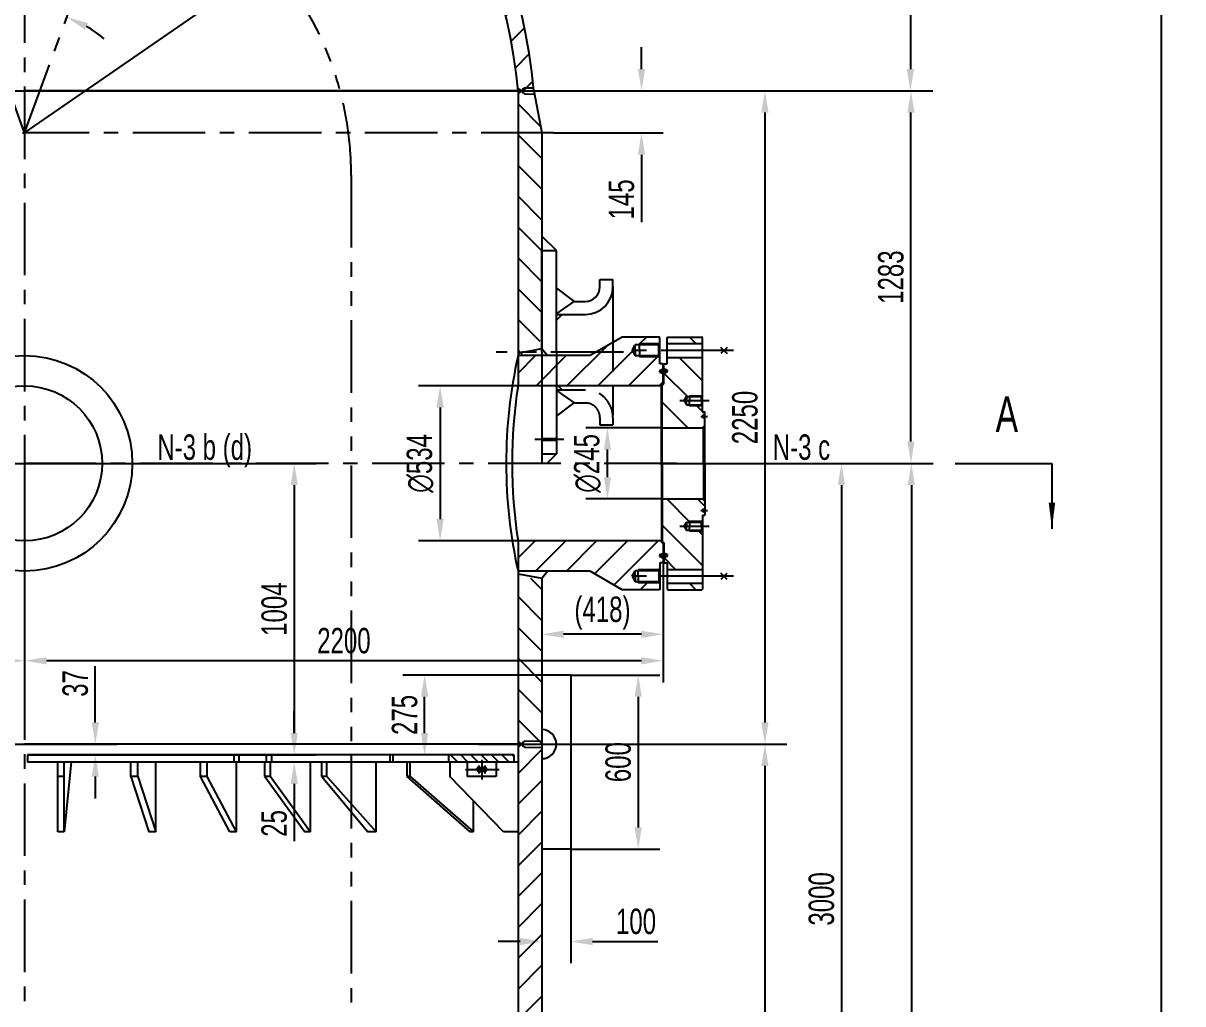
# Model space of a CAD drawing. Extents: x -3 to 21028, y -3 to 29728.
# Drawn here: x 6529 to 10524, y 22849 to 26226 of the extents above; entities that cross this region are included whole.
import ezdxf
from ezdxf.enums import TextEntityAlignment as Align

# ---------------------------------------------------------------- set-up
doc = ezdxf.new("R2010")
doc.units = 0
doc.header["$LTSCALE"] = 200
doc.header["$MEASUREMENT"] = 0
for name, pattern in [('F', [0.75, 0.5, -0.25]), ('G', [2, 1.25, -0.25, 0.25, -0.25]), ('K', [2.5, 1.25, -0.25, 0.25, -0.25, 0.25, -0.25])]:
    doc.linetypes.add(name, pattern=pattern)
doc.layers.get('0').update_dxf_attribs({"linetype": 'CONTINUOUS'})
doc.layers.get('DEFPOINTS').update_dxf_attribs({"linetype": 'CONTINUOUS'})
for name, color, linetype in [('01', 7, 'CONTINUOUS'), ('02', 1, 'CONTINUOUS'), ('04', 2, 'F'), ('05', 4, 'G'), ('07', 6, 'K'), ('08', 1, 'CONTINUOUS'), ('11', 3, 'CONTINUOUS')]:
    doc.layers.add(name, color=color, linetype=linetype)
doc.styles.get("Standard").update_dxf_attribs({"font": 'thenor.shx', "width": 0.707, "bigfont": 'hztxt.shx'})
doc.dimstyles.new('INTE', dxfattribs={"dimscale": 25, "dimtxt": 3.5, "dimasz": 3, "dimexe": 3, "dimexo": 0, "dimgap": 1, "dimtad": 1, "dimdec": 3, "dimdsep": 46, "dimtxsty": 'Standard', "dimcen": 0, "dimclrd": 1, "dimclre": 1, "dimclrt": 3, "dimaunit": 1, "dimadec": 0, "dimazin": 0, "dimtfac": 1, "dimtdec": 4, "dimtofl": 0, "dimtmove": 0, "dimatfit": 0, "dimfxl": 0, "dimtzin": 0, "dimarcsym": 0})
doc.dimstyles.new('INTE$2', dxfattribs={"dimscale": 25, "dimtxt": 3.5, "dimasz": 3, "dimexe": 3, "dimexo": 0, "dimgap": 1, "dimtad": 1, "dimtih": 1, "dimtoh": 1, "dimdec": 3, "dimdsep": 46, "dimtxsty": 'Standard', "dimcen": 0, "dimclrd": 1, "dimclre": 1, "dimclrt": 3, "dimaunit": 1, "dimadec": 3, "dimazin": 0, "dimtfac": 1, "dimtdec": 4, "dimtofl": 0, "dimtmove": 0, "dimatfit": 0, "dimfxl": 0, "dimtzin": 0, "dimarcsym": 0})
pattern_1 = [(45, (0, -289.53), (-53.033, 53.033), [])]
pattern_2 = [(135, (0, -289.53), (-53.033, -53.033), [])]

# ---------------------------------------------------------------- blocks, each defined once
blk = doc.blocks.new('*D34')
at = {"color": 1, "linetype": 'ByBlock'}
for p, q in [((8315.8, 23670.6), (8315.8, 23277.7)), ((8415.8, 23670.6), (8415.8, 23277.7)), ((8240.8, 23352.7), (8165.8, 23352.7)), ((8490.8, 23352.7), (8714.9, 23352.7))]:
    blk.add_line(p, q, dxfattribs=at)
for points in [[(8240.8, 23365.2), (8240.8, 23340.2), (8315.8, 23352.7)], [(8490.8, 23365.2), (8490.8, 23340.2), (8415.8, 23352.7)]]:
    blk.add_solid(points, dxfattribs=at)
at = {"layer": 'DEFPOINTS', "color": 0, "linetype": 'ByBlock'}
for p in [(8315.8, 23670.6), (8415.8, 23670.6), (8415.8, 23352.7)]:
    blk.add_point(p, dxfattribs=at)
at = {"color": 3, "linetype": 'ByBlock', "insert": (8640.3, 23421.5), "char_height": 87.5, "attachment_point": 5}
blk.add_mtext('100', dxfattribs=at)
blk = doc.blocks.new('*D35')
at = {"color": 1, "linetype": 'ByBlock'}
for p, q in [((8415.8, 24270.6), (8722.8, 24270.6)), ((8647.8, 24195.6), (8647.8, 23745.6)), ((8415.8, 23670.6), (8722.8, 23670.6))]:
    blk.add_line(p, q, dxfattribs=at)
for points in [[(8635.3, 24195.6), (8660.3, 24195.6), (8647.8, 24270.6)], [(8635.3, 23745.6), (8660.3, 23745.6), (8647.8, 23670.6)]]:
    blk.add_solid(points, dxfattribs=at)
at = {"layer": 'DEFPOINTS', "color": 0, "linetype": 'ByBlock'}
for p in [(8415.8, 24270.6), (8415.8, 23670.6), (8647.8, 23670.6)]:
    blk.add_point(p, dxfattribs=at)
at = {"color": 3, "linetype": 'ByBlock', "insert": (8579.1, 23970.6), "char_height": 87.5, "attachment_point": 5, "rotation": 90}
blk.add_mtext('600', dxfattribs=at)
blk = doc.blocks.new('*D49')
at = {"color": 1, "linetype": 'ByBlock'}
for p, q in [((8780.7, 24999.6), (9663.9, 24999.6)), ((9588.9, 24924.6), (9588.9, 17349.6)), ((8780.7, 17274.6), (9663.9, 17274.6))]:
    blk.add_line(p, q, dxfattribs=at)
for points in [[(9576.4, 24924.6), (9601.4, 24924.6), (9588.9, 24999.6)], [(9576.4, 17349.6), (9601.4, 17349.6), (9588.9, 17274.6)]]:
    blk.add_solid(points, dxfattribs=at)
at = {"layer": 'DEFPOINTS', "color": 0, "linetype": 'ByBlock'}
for p in [(8780.7, 24999.6), (8780.7, 17274.6), (9588.9, 17274.6)]:
    blk.add_point(p, dxfattribs=at)
at = {"color": 3, "linetype": 'ByBlock', "insert": (9520.2, 21137.1), "char_height": 87.5, "attachment_point": 5, "rotation": 90}
blk.add_mtext('7725', dxfattribs=at)
blk = doc.blocks.new('*D52')
at = {"color": 1, "linetype": 'ByBlock'}
for p, q in [((8315.8, 24270.6), (7836.9, 24270.6)), ((7911.9, 24070.6), (7911.9, 24195.6)), ((8218.8, 23995.6), (7836.9, 23995.6))]:
    blk.add_line(p, q, dxfattribs=at)
for points in [[(7899.4, 24195.6), (7924.4, 24195.6), (7911.9, 24270.6)], [(7899.4, 24070.6), (7924.4, 24070.6), (7911.9, 23995.6)]]:
    blk.add_solid(points, dxfattribs=at)
at = {"layer": 'DEFPOINTS', "color": 0, "linetype": 'ByBlock'}
for p in [(7911.9, 24270.6), (8315.8, 24270.6), (8218.8, 23995.6)]:
    blk.add_point(p, dxfattribs=at)
at = {"color": 3, "linetype": 'ByBlock', "insert": (7843.2, 24133.1), "char_height": 87.5, "attachment_point": 5, "rotation": 90}
blk.add_mtext('275', dxfattribs=at)
blk = doc.blocks.new('*D53')
at = {"color": 1, "linetype": 'ByBlock'}
for p, q in [((6533.8, 24710.1), (7537.7, 24710.1)), ((7462.7, 24635.1), (7462.7, 23781.1)), ((6543.8, 23706.1), (7537.7, 23706.1))]:
    blk.add_line(p, q, dxfattribs=at)
for points in [[(7450.2, 24635.1), (7475.2, 24635.1), (7462.7, 24710.1)], [(7450.2, 23781.1), (7475.2, 23781.1), (7462.7, 23706.1)]]:
    blk.add_solid(points, dxfattribs=at)
at = {"layer": 'DEFPOINTS', "color": 0, "linetype": 'ByBlock'}
for p in [(6533.8, 24710.1), (6543.8, 23706.1), (7462.7, 23706.1)]:
    blk.add_point(p, dxfattribs=at)
at = {"color": 3, "linetype": 'ByBlock', "insert": (7394, 24208.1), "char_height": 87.5, "attachment_point": 5, "rotation": 90}
blk.add_mtext('1004', dxfattribs=at)
blk = doc.blocks.new('*D54')
at = {"color": 1, "linetype": 'ByBlock'}
for p, q in [((7462.7, 23781.1), (7462.7, 23856.1)), ((8218.8, 23706.1), (7387.7, 23706.1)), ((8218.8, 23681.1), (7387.7, 23681.1)), ((7462.7, 23606.1), (7462.7, 23408.9))]:
    blk.add_line(p, q, dxfattribs=at)
for points in [[(7450.2, 23781.1), (7475.2, 23781.1), (7462.7, 23706.1)], [(7450.2, 23606.1), (7475.2, 23606.1), (7462.7, 23681.1)]]:
    blk.add_solid(points, dxfattribs=at)
at = {"layer": 'DEFPOINTS', "color": 0, "linetype": 'ByBlock'}
for p in [(8218.8, 23706.1), (7462.7, 23681.1), (8218.8, 23681.1)]:
    blk.add_point(p, dxfattribs=at)
at = {"color": 3, "linetype": 'ByBlock', "insert": (7393.9, 23470), "char_height": 87.5, "attachment_point": 5, "rotation": 90}
blk.add_mtext('25', dxfattribs=at)
blk = doc.blocks.new('*D55')
at = {"color": 1, "linetype": 'ByBlock'}
for p, q in [((8233.8, 26282.6), (9662.5, 26282.6)), ((9587.5, 25074.6), (9587.5, 26207.6)), ((8780.7, 24999.6), (9662.5, 24999.6))]:
    blk.add_line(p, q, dxfattribs=at)
for points in [[(9575, 26207.6), (9600, 26207.6), (9587.5, 26282.6)], [(9575, 25074.6), (9600, 25074.6), (9587.5, 24999.6)]]:
    blk.add_solid(points, dxfattribs=at)
at = {"layer": 'DEFPOINTS', "color": 0, "linetype": 'ByBlock'}
for p in [(8233.8, 26282.6), (9587.5, 26282.6), (8780.7, 24999.6)]:
    blk.add_point(p, dxfattribs=at)
at = {"color": 3, "linetype": 'ByBlock', "insert": (9518.7, 25641.1), "char_height": 87.5, "attachment_point": 5, "rotation": 90}
blk.add_mtext('1283', dxfattribs=at)
blk = doc.blocks.new('*D56')
at = {"color": 1, "linetype": 'ByBlock'}
for p, q in [((6908.3, 28002.6), (9660.6, 28002.6)), ((9585.6, 27927.6), (9585.6, 26357.6)), ((6533.8, 26282.6), (9660.6, 26282.6))]:
    blk.add_line(p, q, dxfattribs=at)
for points in [[(9573.1, 27927.6), (9598.1, 27927.6), (9585.6, 28002.6)], [(9573.1, 26357.6), (9598.1, 26357.6), (9585.6, 26282.6)]]:
    blk.add_solid(points, dxfattribs=at)
at = {"layer": 'DEFPOINTS', "color": 0, "linetype": 'ByBlock'}
for p in [(6908.3, 28002.6), (6533.8, 26282.6), (9585.6, 26282.6)]:
    blk.add_point(p, dxfattribs=at)
at = {"color": 3, "linetype": 'ByBlock', "insert": (9516.9, 27142.6), "char_height": 87.5, "attachment_point": 5, "rotation": 90}
blk.add_mtext('1720', dxfattribs=at)
blk = doc.blocks.new('*D57')
at = {"color": 1, "linetype": 'ByBlock'}
for p, q in [((8659.2, 26357.6), (8659.2, 26432.6)), ((8233.7, 26282.6), (8734.2, 26282.6)), ((8356.3, 26137.6), (8734.2, 26137.6)), ((8659.2, 26062.6), (8659.2, 25829.9))]:
    blk.add_line(p, q, dxfattribs=at)
for points in [[(8646.7, 26357.6), (8671.7, 26357.6), (8659.2, 26282.6)], [(8646.7, 26062.6), (8671.7, 26062.6), (8659.2, 26137.6)]]:
    blk.add_solid(points, dxfattribs=at)
at = {"layer": 'DEFPOINTS', "color": 0, "linetype": 'ByBlock'}
for p in [(8233.7, 26282.6), (8356.3, 26137.6), (8659.2, 26137.6)]:
    blk.add_point(p, dxfattribs=at)
at = {"color": 3, "linetype": 'ByBlock', "insert": (8590.4, 25908.8), "char_height": 87.5, "attachment_point": 5, "rotation": 90}
blk.add_mtext('145', dxfattribs=at)
blk = doc.blocks.new('*D75')
at = {"color": 1, "linetype": 'ByBlock'}
for p, q in [((8780.7, 24710.1), (9423.1, 24710.1)), ((9348.1, 24635.1), (9348.1, 21785.1)), ((8611.5, 21710.1), (9423.1, 21710.1))]:
    blk.add_line(p, q, dxfattribs=at)
for points in [[(9335.6, 24635.1), (9360.6, 24635.1), (9348.1, 24710.1)], [(9335.6, 21785.1), (9360.6, 21785.1), (9348.1, 21710.1)]]:
    blk.add_solid(points, dxfattribs=at)
at = {"layer": 'DEFPOINTS', "color": 0, "linetype": 'ByBlock'}
for p in [(8780.7, 24710.1), (8611.5, 21710.1), (9348.1, 21710.1)]:
    blk.add_point(p, dxfattribs=at)
at = {"color": 3, "linetype": 'ByBlock', "insert": (9279.4, 23210.1), "char_height": 87.5, "attachment_point": 5, "rotation": 90}
blk.add_mtext('3000', dxfattribs=at)
blk = doc.blocks.new('*D249')
at = {"color": 1, "linetype": 'ByBlock'}
for start, end in [(78.2616, 84.1308), (115.8692, 121.7384)]:
    blk.add_arc((6533.8, 26137.6), 732.5, start, end, dxfattribs=at)
for points in [[(6608.1, 26853.8), (6609.4, 26878.8), (6533.8, 26870.1)], [(6209.4, 26808.2), (6219.1, 26785.2), (6283.3, 26825.9)]]:
    blk.add_solid(points, dxfattribs=at)
at = {"layer": 'DEFPOINTS', "color": 0, "linetype": 'ByBlock'}
for p in [(6533.8, 28297.5), (5947.1, 27749.7), (6364.9, 26850.4), (6533.8, 26137.6), (6533.8, 5882.7)]:
    blk.add_point(p, dxfattribs=at)
at = {"color": 3, "linetype": 'ByBlock', "insert": (6422.7, 26930.4), "char_height": 87.5, "attachment_point": 5}
blk.add_mtext('20°', dxfattribs=at)
blk = doc.blocks.new('*D250')
at = {"color": 1, "linetype": 'ByBlock'}
for start, end in [(100.1385, 110.277), (49.723, 59.8615)]:
    blk.add_arc((6533.8, 26137.6), 424.4, start, end, dxfattribs=at)
for points in [[(6458, 26567.9), (6460.2, 26543), (6533.8, 26562)], [(6741.6, 26493.4), (6752.2, 26516), (6679, 26536.5)]]:
    blk.add_solid(points, dxfattribs=at)
at = {"layer": 'DEFPOINTS', "color": 0, "linetype": 'ByBlock'}
for p in [(6533.8, 28297.5), (7120.6, 27749.7), (6583.1, 26559.2), (6533.8, 26137.6), (6533.8, 5882.7)]:
    blk.add_point(p, dxfattribs=at)
at = {"color": 3, "linetype": 'ByBlock', "insert": (6634.8, 26618.6), "char_height": 87.5, "attachment_point": 5}
blk.add_mtext('20°', dxfattribs=at)
blk = doc.blocks.new('*D251')
at = {"color": 1, "linetype": 'ByBlock'}
blk.add_line((6533.8, 26137.6), (7875.8, 27064.7), dxfattribs=at)
blk.add_solid([(7868.7, 27075), (7882.9, 27054.4), (7937.5, 27107.3)], dxfattribs=at)
at = {"layer": 'DEFPOINTS', "color": 0, "linetype": 'ByBlock'}
for p in [(7937.5, 27107.3), (6533.8, 26137.6)]:
    blk.add_point(p, dxfattribs=at)
at = {"color": 3, "linetype": 'ByBlock', "insert": (7165.7, 26657.7), "char_height": 87.5, "attachment_point": 5, "rotation": 34.6375}
blk.add_mtext('SR1706', dxfattribs=at)
blk = doc.blocks.new('*D257')
at = {"color": 1, "linetype": 'ByBlock'}
for p, q in [((8233.8, 25266.6), (7890.3, 25266.6)), ((7965.3, 25191.6), (7965.3, 24807.6)), ((8233.8, 24732.6), (7890.3, 24732.6))]:
    blk.add_line(p, q, dxfattribs=at)
for points in [[(7952.8, 25191.6), (7977.8, 25191.6), (7965.3, 25266.6)], [(7952.8, 24807.6), (7977.8, 24807.6), (7965.3, 24732.6)]]:
    blk.add_solid(points, dxfattribs=at)
at = {"layer": 'DEFPOINTS', "color": 0, "linetype": 'ByBlock'}
for p in [(8233.8, 25266.6), (7965.3, 24732.6), (8233.8, 24732.6)]:
    blk.add_point(p, dxfattribs=at)
at = {"color": 3, "linetype": 'ByBlock', "insert": (7896.6, 24999.6), "char_height": 87.5, "attachment_point": 5, "rotation": 90}
blk.add_mtext('∅534', dxfattribs=at)
blk = doc.blocks.new('*D258')
at = {"color": 1, "linetype": 'ByBlock'}
for p, q in [((8730.2, 25122.1), (8466.9, 25122.1)), ((8541.9, 24952.1), (8541.9, 25047.1)), ((8730.2, 24877.1), (8466.9, 24877.1))]:
    blk.add_line(p, q, dxfattribs=at)
for points in [[(8529.4, 25047.1), (8554.4, 25047.1), (8541.9, 25122.1)], [(8529.4, 24952.1), (8554.4, 24952.1), (8541.9, 24877.1)]]:
    blk.add_solid(points, dxfattribs=at)
at = {"layer": 'DEFPOINTS', "color": 0, "linetype": 'ByBlock'}
for p in [(8541.9, 25122.1), (8730.2, 25122.1), (8730.2, 24877.1)]:
    blk.add_point(p, dxfattribs=at)
at = {"color": 3, "linetype": 'ByBlock', "insert": (8473.1, 24999.6), "char_height": 87.5, "attachment_point": 5, "rotation": 90}
blk.add_mtext('∅245', dxfattribs=at)
blk = doc.blocks.new('*D260')
at = {"color": 1, "linetype": 'ByBlock'}
for p, q in [((8733.8, 24367.1), (8733.8, 24046.4)), ((8315.8, 24286.7), (8315.8, 24046.4)), ((8658.8, 24121.4), (8390.8, 24121.4))]:
    blk.add_line(p, q, dxfattribs=at)
for points in [[(8390.8, 24133.9), (8390.8, 24108.9), (8315.8, 24121.4)], [(8658.8, 24133.9), (8658.8, 24108.9), (8733.8, 24121.4)]]:
    blk.add_solid(points, dxfattribs=at)
at = {"layer": 'DEFPOINTS', "color": 0, "linetype": 'ByBlock'}
for p in [(8733.8, 24367.1), (8315.8, 24286.7), (8315.8, 24121.4)]:
    blk.add_point(p, dxfattribs=at)
at = {"color": 3, "linetype": 'ByBlock', "insert": (8524.8, 24194.5), "char_height": 87.5, "attachment_point": 5}
blk.add_mtext('(418)', dxfattribs=at)
blk = doc.blocks.new('*D431')
at = {"color": 1, "linetype": 'ByBlock'}
for p, q in [((8097.2, 25993.1), (9159.4, 25993.1)), ((9084.4, 25918.1), (9084.4, 23818.1)), ((8097.2, 23743.1), (9159.4, 23743.1))]:
    blk.add_line(p, q, dxfattribs=at)
for points in [[(9071.9, 25918.1), (9096.9, 25918.1), (9084.4, 25993.1)], [(9071.9, 23818.1), (9096.9, 23818.1), (9084.4, 23743.1)]]:
    blk.add_solid(points, dxfattribs=at)
at = {"layer": 'DEFPOINTS', "color": 0, "linetype": 'ByBlock'}
for p in [(8097.2, 25993.1), (8097.2, 23743.1), (9084.4, 23743.1)]:
    blk.add_point(p, dxfattribs=at)
at = {"color": 3, "linetype": 'ByBlock', "insert": (9015.7, 24868.1), "char_height": 87.5, "attachment_point": 5, "rotation": 90}
blk.add_mtext('2250', dxfattribs=at)
blk = doc.blocks.new('*D432')
at = {"color": 1, "linetype": 'ByBlock'}
for p, q in [((8097.2, 23743.1), (9159.4, 23743.1)), ((9084.4, 23668.1), (9084.4, 17060.1)), ((8097.2, 16985.1), (9159.4, 16985.1))]:
    blk.add_line(p, q, dxfattribs=at)
for points in [[(9071.9, 23668.1), (9096.9, 23668.1), (9084.4, 23743.1)], [(9071.9, 17060.1), (9096.9, 17060.1), (9084.4, 16985.1)]]:
    blk.add_solid(points, dxfattribs=at)
at = {"layer": 'DEFPOINTS', "color": 0, "linetype": 'ByBlock'}
for p in [(8097.2, 23743.1), (8097.2, 16985.1), (9084.4, 16985.1)]:
    blk.add_point(p, dxfattribs=at)
at = {"color": 3, "linetype": 'ByBlock', "insert": (9015.7, 20364.1), "char_height": 87.5, "attachment_point": 5, "rotation": 90}
blk.add_mtext('6758', dxfattribs=at)
blk = doc.blocks.new('*D433')
at = {"color": 1, "linetype": 'ByBlock'}
for p, q in [((6533.8, 24710.1), (6533.8, 23955.3)), ((8733.8, 24367.1), (8733.8, 23955.3)), ((8658.8, 24030.3), (6608.8, 24030.3))]:
    blk.add_line(p, q, dxfattribs=at)
for points in [[(6608.8, 24042.8), (6608.8, 24017.8), (6533.8, 24030.3)], [(8658.8, 24042.8), (8658.8, 24017.8), (8733.8, 24030.3)]]:
    blk.add_solid(points, dxfattribs=at)
at = {"layer": 'DEFPOINTS', "color": 0, "linetype": 'ByBlock'}
for p in [(6533.8, 24710.1), (8733.8, 24367.1), (6533.8, 24030.3)]:
    blk.add_point(p, dxfattribs=at)
at = {"color": 3, "linetype": 'ByBlock', "insert": (7633.8, 24099.1), "char_height": 87.5, "attachment_point": 5}
blk.add_mtext('2200', dxfattribs=at)
blk = doc.blocks.new('*D434')
at = {"color": 1, "linetype": 'ByBlock'}
for p, q in [((4333.8, 24191.4), (4333.8, 23955.3)), ((6533.8, 24191.4), (6533.8, 23955.3)), ((4408.8, 24030.3), (6458.8, 24030.3))]:
    blk.add_line(p, q, dxfattribs=at)
for points in [[(4408.8, 24042.8), (4408.8, 24017.8), (4333.8, 24030.3)], [(6458.8, 24042.8), (6458.8, 24017.8), (6533.8, 24030.3)]]:
    blk.add_solid(points, dxfattribs=at)
at = {"layer": 'DEFPOINTS', "color": 0, "linetype": 'ByBlock'}
for p in [(4333.8, 24191.4), (6533.8, 24191.4), (6533.8, 24030.3)]:
    blk.add_point(p, dxfattribs=at)
at = {"color": 3, "linetype": 'ByBlock', "insert": (5433.8, 24099.1), "char_height": 87.5, "attachment_point": 5}
blk.add_mtext('2200', dxfattribs=at)
blk = doc.blocks.new('*D435')
at = {"color": 1, "linetype": 'ByBlock'}
for p, q in [((6777.3, 23818.1), (6777.3, 24011.2)), ((6533.8, 23743.1), (6852.3, 23743.1)), ((6543.8, 23706.1), (6852.3, 23706.1)), ((6777.3, 23631.1), (6777.3, 23556.1))]:
    blk.add_line(p, q, dxfattribs=at)
for points in [[(6764.8, 23818.1), (6789.8, 23818.1), (6777.3, 23743.1)], [(6764.8, 23631.1), (6789.8, 23631.1), (6777.3, 23706.1)]]:
    blk.add_solid(points, dxfattribs=at)
at = {"layer": 'DEFPOINTS', "color": 0, "linetype": 'ByBlock'}
for p in [(6533.8, 23743.1), (6777.3, 23743.1), (6543.8, 23706.1)]:
    blk.add_point(p, dxfattribs=at)
at = {"color": 3, "linetype": 'ByBlock', "insert": (6708.5, 23952.1), "char_height": 87.5, "attachment_point": 5, "rotation": 90}
blk.add_mtext('37', dxfattribs=at)
blk = doc.blocks.new('*D438')
at = {"color": 1, "linetype": 'ByBlock'}
for p, q in [((6834.3, 27965.4), (10524.2, 27965.4)), ((10449.2, 27890.4), (10449.2, 2343.6)), ((9669.4, 2268.6), (10524.2, 2268.6))]:
    blk.add_line(p, q, dxfattribs=at)
for points in [[(10436.7, 27890.4), (10461.7, 27890.4), (10449.2, 27965.4)], [(10436.7, 2343.6), (10461.7, 2343.6), (10449.2, 2268.6)]]:
    blk.add_solid(points, dxfattribs=at)
at = {"layer": 'DEFPOINTS', "color": 0, "linetype": 'ByBlock'}
for p in [(6834.3, 27965.4), (9669.4, 2268.6), (10449.2, 2268.6)]:
    blk.add_point(p, dxfattribs=at)
at = {"color": 3, "linetype": 'ByBlock', "insert": (10380.4, 15117), "char_height": 87.5, "attachment_point": 5, "rotation": 90}
blk.add_mtext('≈25685', dxfattribs=at)

msp = doc.modelspace()

# ---------------------------------------------------------------- hatches: boundary and pattern name
at = {"layer": '08'}
h = msp.add_hatch(dxfattribs=at)
h.set_pattern_fill('ANSI31', color=256, scale=600, style=0)
h.set_pattern_definition(pattern_1)
h.paths.add_polyline_path([(7135.2146, 27502.1781), (7130.2075, 27470.5649, -0.327301641), (7121.8099, 27462.2393), (7120.8006, 27460.7979), (7120.4791, 27459.9147), (7129.7762, 27446.6371, -0.288384263), (8232.7901, 26002.9425), (8248.9404, 25991.634, 0.363994765), (8258.5689, 25983.1146), (8289.9352, 25982.2933), (8287.8475, 25993.1112, 0.292865986)])
h.paths.add_polyline_path([(4780.7347, 26003.8504), (4809.0924, 26003.1078, -0.363994765), (4818.7209, 25994.5885), (4820.8306, 25993.1112), (4834.8712, 26002.9425, -0.288384263), (5937.8851, 27446.6371), (5947.3306, 27460.1267), (5947.3306, 27462.1293, 0.368919477), (5957.2075, 27470.5649), (5963.9767, 27513.3038, 0.296363695)])
h = msp.add_hatch(dxfattribs=at)
h.set_pattern_fill('ANSI31', color=256, scale=600, angle=90, style=0)
h.set_pattern_definition(pattern_2)
h.paths.add_polyline_path([(8315.8306, 25848.1112), (8233.8306, 25848.1112), (8233.8306, 25091.1112), (8241.8306, 25083.1112), (8243.8306, 25083.1112), (8315.8306, 25133.5262)])
h.paths.add_polyline_path([(8289.9352, 25982.2933), (8258.5689, 25983.1146, -0.363994765), (8248.9404, 25991.634), (8246.8306, 25993.1112), (8233.8306, 25984.0085), (8233.8306, 25848.1112), (8315.8306, 25848.1112)])
h.paths.add_polyline_path([(8233.8306, 23752.2139), (8246.8306, 23743.1112), (8248.8306, 23743.1112, 0.406566259), (8258.5689, 23733.1146), (8315.8306, 23731.6152), (8315.8306, 24286.6963), (8243.8306, 24337.1112), (8241.8306, 24337.1112), (8233.8306, 24329.1112)])
h = msp.add_hatch(dxfattribs=at)
h.set_pattern_fill('ANSI31', color=256, scale=600, style=0)
h.set_pattern_definition(pattern_1)
h.paths.add_polyline_path([(8481.8494, 25081.1112), (8233.8306, 25081.1112), (8233.8306, 24977.1112), (8727.8306, 24977.1112), (8727.8306, 24983.1112), (8733.8306, 24983.1112), (8733.8306, 25019.2812), (8722.7006, 25024.0056), (8722.7006, 25027.6112), (8722.7006, 25031.2168), (8733.8306, 25035.9412), (8733.8306, 25053.1112), (8722.7006, 25053.1112), (8722.7006, 25073.058), (8720.6492, 25076.6112), (8652.7006, 25076.6112), (8652.7006, 25079.9862), (8637.7006, 25079.9862), (8626.6588, 25099.1112), (8637.7006, 25118.2362), (8652.7006, 25118.2362), (8652.7006, 25121.6112), (8720.6492, 25121.6112), (8722.7006, 25125.1644), (8722.7006, 25143.1112), (8720.7006, 25145.1112), (8592.7006, 25145.1112)])
h.paths.add_polyline_path([(8592.7006, 24275.1112), (8720.7006, 24275.1112), (8722.7006, 24277.1112), (8722.7006, 24295.058), (8720.6492, 24298.6112), (8647.7006, 24298.6112), (8647.7006, 24301.9862), (8637.7006, 24301.9862), (8626.6588, 24321.1112), (8637.7006, 24340.2362), (8647.7006, 24340.2362), (8647.7006, 24343.6112), (8720.6492, 24343.6112), (8722.7006, 24347.1644), (8722.7006, 24367.1112), (8733.8306, 24367.1112), (8733.8306, 24384.2812), (8722.7006, 24389.0056), (8722.7006, 24392.6112), (8722.7006, 24396.2168), (8733.8306, 24400.9412), (8733.8306, 24437.1112), (8727.8306, 24437.1112), (8727.8306, 24443.1112), (8233.8306, 24443.1112), (8233.8306, 24339.1112), (8481.8494, 24339.1112)])
h = msp.add_hatch(dxfattribs=at)
h.set_pattern_fill('ANSI31', color=256, scale=600, angle=90, style=0)
h.set_pattern_definition(pattern_2)
h.paths.add_polyline_path([(8747.3312, 25024.0056), (8736.2012, 25019.2812), (8736.2012, 24983.1112), (8730.2012, 24983.1112), (8730.2012, 24832.6112), (8872.2512, 24832.6112), (8872.2512, 24837.6112), (8877.2512, 24837.6112), (8877.2512, 24866.0812), (8869.3312, 24869.4431), (8869.3312, 24872.0362), (8869.3312, 24874.6294), (8877.2512, 24877.9912), (8877.2512, 24888.1112), (8869.3312, 24888.1112), (8869.3312, 24906.8901), (8867.7601, 24909.6112), (8824.3312, 24909.6112), (8824.3312, 24912.0862), (8814.3312, 24912.0862), (8806.2339, 24926.1112), (8814.3312, 24940.1362), (8824.3312, 24940.1362), (8824.3312, 24942.6112), (8867.7601, 24942.6112), (8869.3312, 24945.3324), (8869.3312, 25075.1112), (8747.3312, 25075.1112), (8747.3312, 25053.1112), (8736.2012, 25053.1112), (8736.2012, 25035.9412), (8747.3312, 25031.2168), (8747.3312, 25027.6112)])
h.paths.add_polyline_path([(8749.3312, 25145.1112), (8747.3312, 25143.1112), (8747.3312, 25123.1112), (8869.3312, 25123.1112), (8869.3312, 25143.1112), (8867.3312, 25145.1112)])
h.paths.add_polyline_path([(8814.3312, 24480.0862), (8806.2339, 24494.1112), (8814.3312, 24508.1362), (8824.3312, 24508.1362), (8824.3312, 24510.6112), (8867.7601, 24510.6112), (8869.3312, 24513.3324), (8869.3312, 24532.1112), (8877.2512, 24532.1112), (8877.2512, 24542.2312), (8869.3312, 24545.5931), (8869.3312, 24548.1862), (8869.3312, 24550.7794), (8877.2512, 24554.1412), (8877.2512, 24582.6112), (8872.2512, 24582.6112), (8872.2512, 24587.6112), (8730.2012, 24587.6112), (8730.2012, 24437.1112), (8733.8306, 24437.1112), (8736.2012, 24437.1112), (8736.2012, 24400.9412), (8747.3312, 24396.2168), (8747.3312, 24392.6112), (8747.3312, 24389.0056), (8736.2012, 24384.2812), (8736.2012, 24367.1112), (8747.3312, 24367.1112), (8747.3312, 24345.1112), (8869.3312, 24345.1112), (8869.3312, 24474.8901), (8867.7601, 24477.6112), (8824.3312, 24477.6112), (8824.3312, 24480.0862)])
h.paths.add_polyline_path([(8747.3312, 24297.1112), (8747.3312, 24277.1112), (8749.3312, 24275.1112), (8867.3312, 24275.1112), (8869.3312, 24277.1112), (8869.3312, 24297.1112)])
h = msp.add_hatch(dxfattribs=at)
h.set_pattern_fill('ANSI31', color=256, scale=600, style=0)
h.set_pattern_definition(pattern_1)
h.paths.add_polyline_path([(8315.8306, 23731.6152), (8258.5689, 23733.1146, -0.363994765), (8248.9404, 23741.634), (8246.8306, 23743.1112), (8233.8306, 23734.0085), (8233.8306, 21801.1112), (8241.8306, 21793.1112), (8243.8306, 21793.1112), (8315.8306, 21843.5262)])
h = msp.add_hatch(dxfattribs=at)
h.set_pattern_fill('ANSI31', color=256, scale=200, angle=90, style=0)
h.set_pattern_definition([(135, (0, -289.533), (-17.67767, -17.67767), [])])
h.paths.add_polyline_path([(7993.8306, 23706.1112), (7993.8306, 23681.1112), (8218.8306, 23681.1112), (8218.8306, 23706.1112)])

# ---------------------------------------------------------------- linework, layer by layer
at = {"layer": '01'}
for p, q in [((4833.8306, 25993.1112), (6533.8306, 25993.1112)), ((8233.8306, 25993.1112), (6533.8306, 25993.1112)), ((8246.8306, 25993.1112), (8232.7901, 26002.9425)), ((8233.8306, 25993.1112), (8233.8306, 25848.1112)), ((8246.8306, 25993.1112), (8233.8306, 25984.0085)), ((8248.8306, 25993.1112), (8246.8306, 25993.1112)), ((8258.5689, 26003.1078), (8286.9266, 26003.8504)), ((8258.5689, 25983.1146), (8289.9352, 25982.2933)), ((8287.8475, 25993.1112), (8315.8306, 25848.1112)), ((8233.8306, 25848.1112), (8233.8306, 24977.1112)), ((8315.8306, 25848.1112), (8315.8306, 25106.0504)), ((8365.8306, 25443.1112), (8315.8306, 25493.1112)), ((8315.8306, 25093.1112), (8315.8306, 25443.1112)), ((8315.8306, 25443.1112), (8365.8306, 25443.1112)), ((8365.8306, 25093.1112), (8365.8306, 25443.1112)), ((8515.8306, 25318.1112), (8515.8306, 25343.1112)), ((8515.8306, 25343.1112), (8560.8306, 25343.1112)), ((8560.8306, 25318.1112), (8560.8306, 25343.1112)), ((8365.8306, 25313.1112), (8427.241, 25268.1112)), ((8560.8306, 25318.1112), (8560.8306, 25126.7111)), ((8365.8306, 25225.1112), (8427.241, 25268.1112)), ((8427.241, 25268.1112), (8465.8306, 25268.1112)), ((8365.8306, 25223.1112), (8465.8306, 25223.1112)), ((8365.8306, 25203.1112), (8385.8306, 25223.1112)), ((8592.7006, 25145.1112), (8481.8494, 25081.1112)), ((8720.7006, 25145.1112), (8592.7006, 25145.1112)), ((8722.7006, 25143.1112), (8720.7006, 25145.1112)), ((8722.7006, 25053.1112), (8722.7006, 25143.1112)), ((8747.3312, 25143.1112), (8749.3312, 25145.1112)), ((8747.3312, 25053.1112), (8747.3312, 25143.1112)), ((8749.3312, 25145.1112), (8867.3312, 25145.1112)), ((8869.3312, 25143.1112), (8867.3312, 25145.1112)), ((8869.3312, 24888.1112), (8869.3312, 25143.1112)), ((8233.8306, 25090.1112), (8315.8306, 25106.0504)), ((8315.8306, 25106.0504), (8335.8306, 25081.1112)), ((8315.8306, 25093.1112), (8315.8306, 24710.1112)), ((8365.8306, 25093.1112), (8365.8306, 24961.1112)), ((8365.8306, 25093.1112), (8365.8306, 24743.1112)), ((8626.6588, 25099.1112), (8637.7006, 25118.2362)), ((8626.6588, 25099.1112), (8637.7006, 25079.9862)), ((8718.7006, 25118.2362), (8637.7006, 25118.2362)), ((8637.7006, 25099.1112), (8637.7006, 25118.2362)), ((8637.7006, 25099.1112), (8637.7006, 25079.9862)), ((8652.7006, 25099.1112), (8652.7006, 25121.6112)), ((8652.7006, 25099.1112), (8652.7006, 25076.6112)), ((8718.7006, 25118.2362), (8722.7006, 25125.1644)), ((8718.7006, 25079.9862), (8718.7006, 25118.2362)), ((8747.3312, 25123.1112), (8869.3312, 25123.1112)), ((8943.212, 25099.1112), (8932.6054, 25109.7178)), ((8953.8186, 25109.7178), (8932.6054, 25088.5046)), ((8943.212, 25099.1112), (8953.8186, 25088.5046)), ((8481.8494, 25081.1112), (8233.8306, 25081.1112)), ((8718.7006, 25079.9862), (8637.7006, 25079.9862)), ((8718.7006, 25079.9862), (8722.7006, 25073.058)), ((8733.8306, 25053.1112), (8722.7006, 25053.1112)), ((8733.8306, 25034.7562), (8733.8306, 25053.1112)), ((8736.2012, 25034.7562), (8736.2012, 25053.1112)), ((8736.2012, 25053.1112), (8747.3312, 25053.1112)), ((8747.3312, 25075.1112), (8869.3312, 25075.1112)), ((8722.7006, 25031.2168), (8733.8306, 25035.9412)), ((8722.7006, 25031.2168), (8722.7006, 25027.6112)), ((8722.7006, 25024.0056), (8722.7006, 25027.6112)), ((8722.7006, 25024.0056), (8733.8306, 25019.2812)), ((8725.4909, 25027.6112), (8725.4909, 25032.4012)), ((8725.4909, 25027.6112), (8725.4909, 25022.8212)), ((8731.039, 25034.7562), (8735.0159, 25034.7562)), ((8731.039, 25034.7562), (8735.0159, 25034.7562)), ((8731.039, 25020.4662), (8735.0159, 25020.4662)), ((8731.039, 25020.4662), (8735.0159, 25020.4662)), ((8733.8306, 24983.1112), (8733.8306, 25020.4662)), ((8738.9929, 25034.7562), (8735.0159, 25034.7562)), ((8738.9929, 25020.4662), (8735.0159, 25020.4662)), ((8747.3312, 25031.2168), (8736.2012, 25035.9412)), ((8747.3312, 25024.0056), (8736.2012, 25019.2812)), ((8736.2012, 24983.1112), (8736.2012, 25020.4662)), ((8744.5409, 25027.6112), (8744.5409, 25032.4012)), ((8744.5409, 25027.6112), (8744.5409, 25022.8212)), ((8747.3312, 25031.2168), (8747.3312, 25027.6112)), ((8747.3312, 25024.0056), (8747.3312, 25027.6112)), ((8727.8306, 24977.1112), (8233.8306, 24977.1112)), ((8733.8306, 24983.1112), (8727.8306, 24983.1112)), ((8727.8306, 24710.1112), (8727.8306, 24983.1112)), ((8730.2012, 24983.1112), (8736.2012, 24983.1112)), ((8730.2012, 24710.1112), (8730.2012, 24983.1112)), ((8806.2339, 24926.1112), (8814.3312, 24940.1362)), ((8814.3312, 24940.1362), (8814.3312, 24926.1112)), ((8814.3312, 24940.1362), (8866.3312, 24940.1362)), ((8824.3312, 24942.6112), (8824.3312, 24926.1112)), ((8866.3312, 24940.1362), (8869.3312, 24945.3324)), ((8866.3312, 24926.1112), (8866.3312, 24940.1362)), ((8806.2339, 24926.1112), (8814.3312, 24912.0862)), ((8814.3312, 24912.0862), (8814.3312, 24926.1112)), ((8814.3312, 24912.0862), (8866.3312, 24912.0862)), ((8824.3312, 24909.6112), (8824.3312, 24926.1112)), ((8866.3312, 24926.1112), (8866.3312, 24912.0862)), ((8866.3312, 24912.0862), (8869.3312, 24906.8901)), ((8869.3312, 24888.1112), (8877.2512, 24888.1112)), ((8869.3312, 24874.6294), (8877.2512, 24877.9912)), ((8869.3312, 24874.6294), (8869.3312, 24872.0362)), ((8869.3312, 24869.4431), (8869.3312, 24872.0362)), ((8869.3312, 24869.4431), (8877.2512, 24866.0812)), ((8877.2512, 24710.1112), (8877.2512, 24888.1112)), ((8730.2012, 24832.6112), (8872.2512, 24832.6112)), ((8872.2512, 24710.1112), (8872.2512, 24837.6112)), ((8877.2512, 24837.6112), (8872.2512, 24837.6112)), ((8315.8306, 24795.6112), (8365.8306, 24795.6112)), ((8315.8306, 24790.6112), (8365.8306, 24790.6112)), ((8315.8306, 24743.1112), (8365.8306, 24743.1112)), ((8365.8306, 24743.1112), (8332.8306, 24710.1112)), ((8727.8306, 24710.1112), (8727.8306, 24437.1112)), ((8730.2012, 24710.1112), (8730.2012, 24437.1112)), ((8872.2512, 24710.1112), (8872.2512, 24582.6112)), ((8877.2512, 24710.1112), (8877.2512, 24532.1112)), ((9739.4135, 24710.1112), (9864.4135, 24710.1112)), ((9864.4135, 24710.1112), (9989.4135, 24710.1112)), ((9948.3259, 24710.1112), (10073.3259, 24710.1112)), ((8730.2012, 24587.6112), (8872.2512, 24587.6112)), ((8877.2512, 24582.6112), (8872.2512, 24582.6112)), ((8869.3312, 24550.7794), (8877.2512, 24554.1412)), ((8869.3312, 24550.7794), (8869.3312, 24548.1862)), ((8869.3312, 24545.5931), (8869.3312, 24548.1862)), ((8869.3312, 24545.5931), (8877.2512, 24542.2312)), ((8869.3312, 24532.1112), (8869.3312, 24277.1112)), ((8869.3312, 24532.1112), (8877.2512, 24532.1112)), ((8806.2339, 24494.1112), (8814.3312, 24508.1362)), ((8806.2339, 24494.1112), (8814.3312, 24480.0862)), ((8814.3312, 24508.1362), (8866.3312, 24508.1362)), ((8814.3312, 24508.1362), (8814.3312, 24494.1112)), ((8814.3312, 24480.0862), (8814.3312, 24494.1112)), ((8824.3312, 24510.6112), (8824.3312, 24494.1112)), ((8824.3312, 24477.6112), (8824.3312, 24494.1112)), ((8866.3312, 24508.1362), (8869.3312, 24513.3324)), ((8866.3312, 24494.1112), (8866.3312, 24508.1362)), ((8866.3312, 24494.1112), (8866.3312, 24480.0862)), ((8814.3312, 24480.0862), (8866.3312, 24480.0862)), ((8866.3312, 24480.0862), (8869.3312, 24474.8901)), ((8233.8306, 24443.1112), (8233.8306, 21756.1112)), ((8727.8306, 24443.1112), (8233.8306, 24443.1112)), ((8733.8306, 24437.1112), (8727.8306, 24437.1112)), ((8730.2012, 24437.1112), (8736.2012, 24437.1112)), ((8733.8306, 24437.1112), (8733.8306, 24399.7562)), ((8736.2012, 24437.1112), (8736.2012, 24399.7562)), ((8722.7006, 24396.2168), (8733.8306, 24400.9412)), ((8722.7006, 24396.2168), (8722.7006, 24392.6112)), ((8722.7006, 24389.0056), (8722.7006, 24392.6112)), ((8722.7006, 24389.0056), (8733.8306, 24384.2812)), ((8725.4909, 24392.6112), (8725.4909, 24397.4012)), ((8725.4909, 24392.6112), (8725.4909, 24387.8212)), ((8731.039, 24399.7562), (8735.0159, 24399.7562)), ((8731.039, 24399.7562), (8735.0159, 24399.7562)), ((8731.039, 24385.4662), (8735.0159, 24385.4662)), ((8731.039, 24385.4662), (8735.0159, 24385.4662)), ((8733.8306, 24385.4662), (8733.8306, 24367.1112)), ((8738.9929, 24399.7562), (8735.0159, 24399.7562)), ((8738.9929, 24385.4662), (8735.0159, 24385.4662)), ((8747.3312, 24396.2168), (8736.2012, 24400.9412)), ((8747.3312, 24389.0056), (8736.2012, 24384.2812)), ((8736.2012, 24385.4662), (8736.2012, 24367.1112)), ((8744.5409, 24392.6112), (8744.5409, 24397.4012)), ((8744.5409, 24392.6112), (8744.5409, 24387.8212)), ((8747.3312, 24396.2168), (8747.3312, 24392.6112)), ((8747.3312, 24389.0056), (8747.3312, 24392.6112)), ((8481.8494, 24339.1112), (8233.8306, 24339.1112)), ((8315.8306, 24314.172), (8335.8306, 24339.1112)), ((8592.7006, 24275.1112), (8481.8494, 24339.1112)), ((8626.6588, 24321.1112), (8637.7006, 24340.2362)), ((8718.7006, 24340.2362), (8637.7006, 24340.2362)), ((8637.7006, 24321.1112), (8637.7006, 24340.2362)), ((8647.7006, 24321.1112), (8647.7006, 24343.6112)), ((8718.7006, 24340.2362), (8722.7006, 24347.1644)), ((8718.7006, 24340.2362), (8718.7006, 24301.9862)), ((8733.8306, 24367.1112), (8722.7006, 24367.1112)), ((8722.7006, 24367.1112), (8722.7006, 24277.1112)), ((8736.2012, 24367.1112), (8747.3312, 24367.1112)), ((8747.3312, 24367.1112), (8747.3312, 24277.1112)), ((8747.3312, 24345.1112), (8869.3312, 24345.1112)), ((8233.8306, 24330.1112), (8315.8306, 24314.172)), ((8315.8306, 24314.172), (8315.8306, 21843.5262)), ((8626.6588, 24321.1112), (8637.7006, 24301.9862)), ((8637.7006, 24321.1112), (8637.7006, 24301.9862)), ((8718.7006, 24301.9862), (8637.7006, 24301.9862)), ((8647.7006, 24321.1112), (8647.7006, 24298.6112)), ((8718.7006, 24301.9862), (8722.7006, 24295.058)), ((8747.3312, 24297.1112), (8869.3312, 24297.1112)), ((8953.8186, 24310.5046), (8932.6054, 24331.7178)), ((8943.212, 24321.1112), (8932.6054, 24310.5046)), ((8943.212, 24321.1112), (8953.8186, 24331.7178)), ((8720.7006, 24275.1112), (8592.7006, 24275.1112)), ((8722.7006, 24277.1112), (8720.7006, 24275.1112)), ((8747.3312, 24277.1112), (8749.3312, 24275.1112)), ((8749.3312, 24275.1112), (8867.3312, 24275.1112)), ((8869.3312, 24277.1112), (8867.3312, 24275.1112)), ((8415.8306, 23981.1112), (8315.8306, 23981.1112)), ((8415.8306, 23981.1112), (8415.8306, 23381.1112)), ((4833.8306, 23743.1112), (6533.8306, 23743.1112)), ((8233.8306, 23743.1112), (6533.8306, 23743.1112)), ((8246.8306, 23743.1112), (8233.8306, 23752.2139)), ((8246.8306, 23743.1112), (8233.8306, 23734.0085)), ((8248.8306, 23743.1112), (8246.8306, 23743.1112)), ((8248.8306, 23743.1112), (8246.8306, 23743.1112)), ((8258.5689, 23753.1078), (8315.8306, 23754.6072)), ((8258.5689, 23733.1146), (8315.8306, 23731.6152)), ((8218.8306, 23706.1112), (6543.8306, 23706.1112)), ((6543.8306, 23706.1112), (6543.8306, 23681.1112)), ((7367.6555, 23681.1112), (7367.6555, 23706.1112)), ((7384.9761, 23681.1112), (7384.9761, 23706.1112)), ((7993.8306, 23706.1112), (7993.8306, 23681.1112)), ((8218.8306, 23706.1112), (8218.8306, 23681.1112)), ((8218.8306, 23706.1112), (8218.8306, 23681.1112)), ((8218.8306, 23681.1112), (6543.8306, 23681.1112)), ((6648.6209, 23441.1112), (6648.6209, 23681.1112)), ((6669.539, 23441.1112), (6669.539, 23681.1112)), ((6694.4438, 23681.1112), (6669.539, 23441.1112)), ((6899.6185, 23631.1112), (6899.6185, 23681.1112)), ((6923.7667, 23631.1112), (6923.7667, 23681.1112)), ((6985.8852, 23441.1112), (6985.8852, 23681.1112)), ((7139.5018, 23631.1112), (7139.5018, 23681.1112)), ((7162.1595, 23631.1112), (7162.1595, 23681.1112)), ((7263.5911, 23441.1112), (7263.5911, 23681.1112)), ((7360.9821, 23631.1112), (7360.9821, 23681.1112)), ((7381.4609, 23631.1112), (7381.4609, 23681.1112)), ((7519.1236, 23441.1112), (7519.1236, 23681.1112)), ((7557.3299, 23631.1112), (7557.3299, 23681.1112)), ((7575.0075, 23631.1112), (7575.0075, 23681.1112)), ((7744.7185, 23441.1112), (7744.7185, 23681.1112)), ((7851.7088, 23631.1112), (7851.7088, 23681.1112)), ((7862.2742, 23631.1112), (7862.2742, 23681.1112)), ((8233.8306, 23681.1112), (7998.8306, 23681.1112)), ((7998.8306, 23681.1112), (7998.8306, 23631.1112)), ((8058.8306, 23681.1112), (8058.8306, 23631.1112)), ((8098.8306, 23663.1112), (8108.8306, 23663.1112)), ((8118.8306, 23663.1112), (8108.8306, 23663.1112)), ((8158.8306, 23681.1112), (8158.8306, 23631.1112)), ((8233.8306, 23681.1112), (8233.8306, 23441.1112)), ((6669.539, 23631.1112), (6648.6209, 23631.1112)), ((6899.6185, 23631.1112), (6961.737, 23441.1112)), ((6923.7667, 23631.1112), (6899.6185, 23631.1112)), ((6923.7667, 23631.1112), (6985.8852, 23441.1112)), ((7240.9334, 23441.1112), (7139.5018, 23631.1112)), ((7162.1595, 23631.1112), (7139.5018, 23631.1112)), ((7263.5911, 23441.1112), (7162.1595, 23631.1112)), ((7360.9821, 23631.1112), (7498.6448, 23441.1112)), ((7381.4609, 23631.1112), (7360.9821, 23631.1112)), ((7381.4609, 23631.1112), (7519.1236, 23441.1112)), ((7557.3299, 23631.1112), (7716.4339, 23441.1112)), ((7575.0075, 23631.1112), (7557.3299, 23631.1112)), ((7575.0075, 23631.1112), (7744.7185, 23441.1112)), ((7862.2742, 23631.1112), (7851.7088, 23631.1112)), ((8069.2295, 23441.1112), (7851.7088, 23631.1112)), ((7862.2742, 23631.1112), (8079.795, 23441.1112)), ((8183.8306, 23441.1112), (7998.8306, 23631.1112)), ((8158.8306, 23631.1112), (8058.8306, 23631.1112)), ((8098.8306, 23649.1112), (8108.8306, 23649.1112)), ((8118.8306, 23649.1112), (8108.8306, 23649.1112)), ((8079.795, 23441.1112), (8079.795, 23547.9587)), ((6669.539, 23441.1112), (6648.6209, 23441.1112)), ((6985.8852, 23441.1112), (6961.737, 23441.1112)), ((7263.5911, 23441.1112), (7240.9334, 23441.1112)), ((7519.1236, 23441.1112), (7498.6448, 23441.1112)), ((7744.7185, 23441.1112), (7716.4339, 23441.1112)), ((8079.795, 23441.1112), (8069.2295, 23441.1112)), ((8233.8306, 23441.1112), (8183.8306, 23441.1112)), ((8415.8306, 23381.1112), (8315.8306, 23381.1112))]:
    msp.add_line(p, q, dxfattribs=at)
for centre, radius in [((6533.8306, 24710.1112), 371), ((6533.8306, 24710.1112), 267), ((8108.8306, 23656.1112), 7)]:
    msp.add_circle(centre, radius, dxfattribs=at)
for centre, radius, start, end in [((6533.8306, 25848.1112), 1760, 4.7257473, 71.1082827), ((6533.8306, 25848.1112), 1706, 4.8756878, 70), ((8258.8306, 25993.1112), 10, 91.5, 180), ((8258.8306, 25993.1112), 10, 180, 268.5), ((8465.8306, 25318.1112), 95, 270, 0), ((8465.8306, 25318.1112), 50, 270, 0), ((9892.8541, 24710.1112), 1700, 167.3945956, 192.6054044), ((9963.3401, 24710.1112), 1749.9977, 171.2240144, 188.7759856), ((8315.8306, 23743.1112), 50, 270, 90), ((8258.8306, 23743.1112), 10, 91.5, 180), ((8258.8306, 23743.1112), 10, 180, 268.5), ((8098.8306, 23656.1112), 7, 90, 270), ((8118.8306, 23656.1112), 7, 270, 90)]:
    msp.add_arc(centre, radius, start, end, dxfattribs=at)
at = {"layer": '02'}
for p, q in [((8720.6492, 25121.6112), (8652.7006, 25121.6112)), ((8720.6492, 25076.6112), (8652.7006, 25076.6112)), ((8824.3312, 24942.6112), (8867.7601, 24942.6112)), ((8824.3312, 24909.6112), (8867.7601, 24909.6112)), ((10073.3259, 24710.1112), (10073.3259, 24485.1112)), ((8824.3312, 24510.6112), (8867.7601, 24510.6112)), ((8824.3312, 24477.6112), (8867.7601, 24477.6112)), ((8720.6492, 24343.6112), (8647.7006, 24343.6112)), ((8720.6492, 24298.6112), (8647.7006, 24298.6112))]:
    msp.add_line(p, q, dxfattribs=at)
msp.add_lwpolyline([(10073.3259, 24485.1112, 0, 22.5, 0), (10073.3259, 24575.1112, 0, 0, 0)], format="xyseb", dxfattribs=at)
at = {"layer": '04'}
for p, q in [((8560.8306, 25126.7111), (8560.8306, 24868.1112)), ((8365.8306, 24983.1112), (8385.8306, 24963.1112)), ((8365.8306, 24963.1112), (8465.8306, 24963.1112)), ((8365.8306, 24961.1112), (8427.241, 24918.1112)), ((8365.8306, 24873.1112), (8427.241, 24918.1112)), ((8427.241, 24918.1112), (8465.8306, 24918.1112)), ((8515.8306, 24868.1112), (8515.8306, 24843.1112)), ((8560.8306, 24868.1112), (8560.8306, 24843.1112)), ((8515.8306, 24843.1112), (8560.8306, 24843.1112)), ((7255.1533, 23681.1112), (7255.1533, 23706.1112)), ((7272.4738, 23681.1112), (7272.4738, 23706.1112)), ((7793.1981, 23681.1112), (7793.1981, 23706.1112)), ((7803.1981, 23681.1112), (7803.1981, 23706.1112))]:
    msp.add_line(p, q, dxfattribs=at)
for radius in [95, 50]:
    msp.add_arc((8465.8306, 24868.1112), radius, 0, 90, dxfattribs=at)
at = {"layer": '05'}
for p, q in [((6533.8306, 28008.008), (6533.8306, 9591.5466)), ((6533.8306, 25848.1112), (5947.105, 27460.1267)), ((6533.8306, 25848.1112), (7120.5563, 27460.1267)), ((4225.9938, 25848.1112), (6533.8306, 25848.1112)), ((8356.2972, 25848.1112), (6533.8306, 25848.1112)), ((8596.8681, 25093.1112), (8158.6697, 25093.1112)), ((8976.6495, 25099.1112), (8619.2105, 25099.1112)), ((8720.9044, 25027.6112), (8735.0159, 25027.6112)), ((8735.0159, 25036.9723), (8735.0159, 25015.2823)), ((8749.1274, 25027.6112), (8735.0159, 25027.6112)), ((8790.7554, 24926.1112), (8892.0304, 24926.1112)), ((8864.1127, 24872.0362), (8886.2528, 24872.0362)), ((8291.5727, 24793.1112), (8391.6893, 24793.1112)), ((4286.9165, 24710.1112), (6533.8306, 24710.1112)), ((8780.7448, 24710.1112), (6533.8306, 24710.1112)), ((8722.5298, 24710.1112), (8892.0304, 24710.1112)), ((8864.1127, 24548.1862), (8886.2528, 24548.1862)), ((8790.7554, 24494.1112), (8892.0304, 24494.1112)), ((8720.9044, 24392.6112), (8735.0159, 24392.6112)), ((8735.0159, 24383.2501), (8735.0159, 24401.5065)), ((8749.1274, 24392.6112), (8735.0159, 24392.6112)), ((8976.6495, 24321.1112), (8619.2105, 24321.1112)), ((8315.8306, 23743.1112), (8383.2535, 23743.1112)), ((8052.3873, 23656.1112), (8168.8808, 23656.1112)), ((8127.3873, 23656.1112), (8088.408, 23656.1112)), ((8098.8306, 23669.5587), (8098.8306, 23642.0288)), ((8108.8306, 23688.6178), (8108.8306, 23621.5578)), ((8108.8306, 23672.1283), (8108.8306, 23631.7053)), ((8118.8306, 23669.5587), (8118.8306, 23642.0288))]:
    msp.add_line(p, q, dxfattribs=at)
at = {"layer": '07'}
msp.add_line((7658.8306, 25703.1112), (7658.8306, 17110.1112), dxfattribs=at)
msp.add_arc((6533.8306, 25703.1112), 1125, 360, 60.8154834, dxfattribs=at)

# ---------------------------------------------------------------- texts
at = {"layer": '02', "width": 0.633862}
msp.add_text('●', height=0.05, dxfattribs=at).set_placement((8523.3229, 25168.1918), (8523.3543, 25168.1918), align=Align.FIT)
at = {"layer": '11', "width": 0.707}
msp.add_text('A', height=122.5, dxfattribs=at).set_placement((9879.3358, 24781.6573), align=Align.BOTTOM_LEFT)
for s, p in [('N-3 b (d)', (6990.9413, 24722.2938)), ('N-3 c', (9111.4885, 24722.2938))]:
    msp.add_text(s, height=87.5, dxfattribs=at).set_placement(p)

# ---------------------------------------------------------------- dimensions: what is measured, and where the dimension line sits
at = {"layer": '08'}
for base, line1, line2, picture, middle in [((6364.9093, 26560.8463), ((6533.8306, 28008.008), (6533.8306, 5593.1904)), ((6533.8306, 25848.1112), (5947.105, 27460.1267)), '*D249', (6422.7016, 26572.1113)), ((6583.1008, 26269.644), ((6533.8306, 25848.1112), (7120.5563, 27460.1267)), ((6533.8306, 28008.008), (6533.8306, 5593.1904)), '*D250', (6634.8298, 26260.3206))]:
    dim = msp.add_angular_dim_2l(base=base, line1=line1, line2=line2, dimstyle='INTE$2', override={"dimaunit": 0, "dimazin": 2}, dxfattribs=at)
    dim.commit()
    dim.dimension.update_dxf_attribs({"geometry": picture, "text_midpoint": middle, "dimtype": 162, "insert": (0, -289.5333)})
dim = msp.add_linear_dim(base=(10449.1872, 2268.6112), p1=(6834.3306, 27965.4353), p2=(9669.4376, 2268.6112), angle=90, text='≈25685', dimstyle='INTE', override={"dimaunit": 0}, dxfattribs=at)
dim.commit()
dim.dimension.update_dxf_attribs({"geometry": '*D438', "text_midpoint": (10380.4286, 15117.0232)})
for base, p1, p2, angle, picture, middle in [((9585.633, 25993.1112), (6908.3306, 27713.1112), (6533.8306, 25993.1112), 270, '*D56', (9516.8744, 26853.1112)), ((8659.1685, 25848.1112), (8233.6574, 25993.1112), (8356.2972, 25848.1112), 90, '*D57', (8590.4185, 25619.2469)), ((9587.4927, 25993.1112), (8780.7448, 24710.1112), (8233.8306, 25993.1112), 270, '*D55', (9518.7341, 25351.6112)), ((9588.9162, 16985.1112), (8780.7448, 24710.1112), (8780.7448, 16985.1112), 90, '*D49', (9520.1575, 20847.6112)), ((7911.9142, 23981.1112), (8218.8306, 23706.1112), (8315.8306, 23981.1112), 90, '*D52', (7843.1556, 23843.6112)), ((8647.8036, 23381.1112), (8415.8306, 23981.1112), (8415.8306, 23381.1112), 90, '*D35', (8579.0536, 23681.1112))]:
    dim = msp.add_linear_dim(base=base, p1=p1, p2=p2, angle=angle, dimstyle='INTE', override={"dimaunit": 0}, dxfattribs=at)
    dim.commit()
    dim.dimension.update_dxf_attribs({"geometry": picture, "text_midpoint": middle, "insert": (0, -289.5333)})
dim = msp.add_radius_dim(center=(6533.8306, 25848.1112), mpoint=(7937.4669, 26817.7715), text='S<>', dimstyle='INTE', override={"dimaunit": 0}, dxfattribs=at)
dim.commit()
dim.dimension.update_dxf_attribs({"geometry": '*D251', "text_midpoint": (7165.7188, 26368.1921), "insert": (0, -289.5333)})
for base, p1, p2, angle, picture, middle in [((9084.4241, 23743.1112), (8097.2318, 25993.1112), (8097.2318, 23743.1112), 90, '*D431', (9015.6655, 24868.1112)), ((7462.7051, 23706.1112), (6533.8306, 24710.1112), (6543.8306, 23706.1112), 270, '*D53', (7393.9551, 24208.1112)), ((9348.1093, 21710.1112), (8780.7448, 24710.1112), (8611.5157, 21710.1112), 90, '*D75', (9279.3593, 23210.1112)), ((6777.2658, 23743.1112), (6543.8306, 23706.1112), (6533.8306, 23743.1112), 90, '*D435', (6708.5158, 23952.1356)), ((7462.7051, 23681.1112), (8218.8306, 23706.1112), (8218.8306, 23681.1112), 270, '*D54', (7393.9465, 23470.0202)), ((9084.4241, 16985.1112), (8097.2318, 23743.1112), (8097.2318, 16985.1112), 90, '*D432', (9015.6741, 20364.1112))]:
    dim = msp.add_linear_dim(base=base, p1=p1, p2=p2, angle=angle, dimstyle='INTE', override={"dimaunit": 0}, dxfattribs=at)
    dim.commit()
    dim.dimension.update_dxf_attribs({"geometry": picture, "text_midpoint": middle})
for base, p1, p2, text, picture, middle in [((7965.3365, 24443.1112), (8233.8306, 24977.1112), (8233.8306, 24443.1112), '%%c534', '*D257', (7896.5865, 24710.1112)), ((8541.8657, 24832.6112), (8730.2012, 24587.6112), (8730.2012, 24832.6112), '%%c245', '*D258', (8473.1071, 24710.1112))]:
    dim = msp.add_linear_dim(base=base, p1=p1, p2=p2, angle=90, text=text, dimstyle='INTE', override={"dimaunit": 0}, dxfattribs=at)
    dim.commit()
    dim.dimension.update_dxf_attribs({"geometry": picture, "text_midpoint": middle, "insert": (0, -289.5333)})
for p1, p2, picture, middle in [((8733.8306, 24367.1112), (6533.8306, 24710.1112), '*D433', (7633.8306, 24099.0973)), ((4333.8306, 24191.4416), (6533.8306, 24191.4416), '*D434', (5433.8306, 24099.0973))]:
    dim = msp.add_linear_dim(base=(6533.8306, 24030.3387), p1=p1, p2=p2, dimstyle='INTE', override={"dimaunit": 0}, dxfattribs=at)
    dim.commit()
    dim.dimension.update_dxf_attribs({"geometry": picture, "text_midpoint": middle})
dim = msp.add_linear_dim(base=(8315.8306, 24121.4088), p1=(8733.8306, 24367.1112), p2=(8315.8306, 24286.6963), text='(418)', dimstyle='INTE', override={"dimaunit": 0}, dxfattribs=at)
dim.commit()
dim.dimension.update_dxf_attribs({"geometry": '*D260', "text_midpoint": (8524.8306, 24194.5338)})
dim = msp.add_linear_dim(base=(8415.8306, 23063.1883), p1=(8315.8306, 23381.1112), p2=(8415.8306, 23381.1112), dimstyle='INTE', override={"dimaunit": 0}, dxfattribs=at)
dim.commit()
dim.dimension.update_dxf_attribs({"geometry": '*D34', "text_midpoint": (8640.345, 23131.9383), "insert": (0, -289.5333)})

doc.saveas('drawing.dxf')
